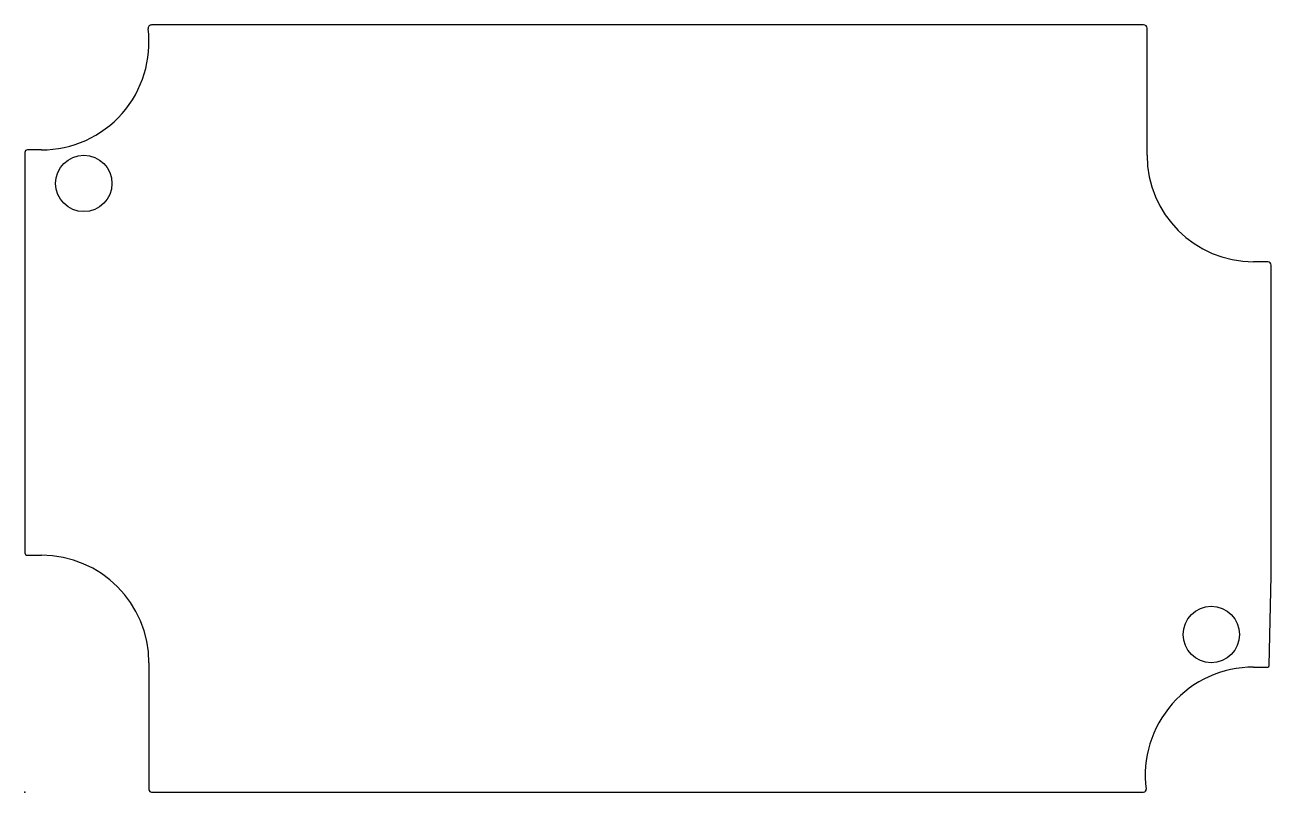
# Model space of a CAD drawing. Header units: centimetres. Extents: x 0 to 8.84, y 0 to 5.44.
import ezdxf

# ---------------------------------------------------------------- set-up
doc = ezdxf.new("R2010")
doc.units = ezdxf.units.CM
doc.header["$MEASUREMENT"] = 0
doc.layers.add('pcb_offset v1_Outline', color=7, linetype='Continuous')

msp = doc.modelspace()

# ---------------------------------------------------------------- linework, layer by layer
at = {"layer": 'pcb_offset v1_Outline'}
for p, q in [((7.9376, 5.4416), (0.8976, 5.4416)), ((7.9616, 4.5176), (7.9616, 5.4176)), ((0, 4.5376), (0, 1.6976)), ((0.1176, 4.5552), (0.0176, 4.5552)), ((8.8176, 3.7616), (8.7176, 3.7616)), ((8.8416, 1.5336), (8.8416, 3.7376)), ((0.0176, 1.68), (0.1176, 1.68)), ((8.8288, 0.8974), (8.8416, 1.5336)), ((0.88, 0.9176), (0.88, 0.0176)), ((8.7176, 0.8864), (8.8176, 0.8864)), ((0.8976, 0), (7.9376, 0))]:
    msp.add_line(p, q, dxfattribs=at)
for centre in [(0.4176, 4.3176), (8.4176, 1.1176)]:
    msp.add_circle(centre, 0.2, dxfattribs=at)
for centre, radius, start, end in [((0.1176, 5.3176), 0.7624, 270, 7.23709), ((0.8976, 5.4176), 0.024, 90, 189.48686), ((7.9376, 5.4176), 0.024, 0, 90), ((0.0176, 4.5376), 0.0176, 90, 180), ((8.7176, 4.5176), 0.756, 180, 270), ((8.8176, 3.7376), 0.024, 0, 90), ((0.0176, 1.6976), 0.0176, 180, 270), ((0.1176, 0.9176), 0.7624, 360, 90), ((8.7176, 0.1176), 0.7688, 90, 187.30559), ((8.8176, 0.8976), 0.0112, 270, 358.8485), ((0.8976, 0.0176), 0.0176, 180, 270), ((7.9376, 0.0176), 0.0176, 270, 7.31321)]:
    msp.add_arc(centre, radius, start, end, dxfattribs=at)
msp.add_point((0, 0), dxfattribs=at)

doc.saveas('drawing.dxf')
